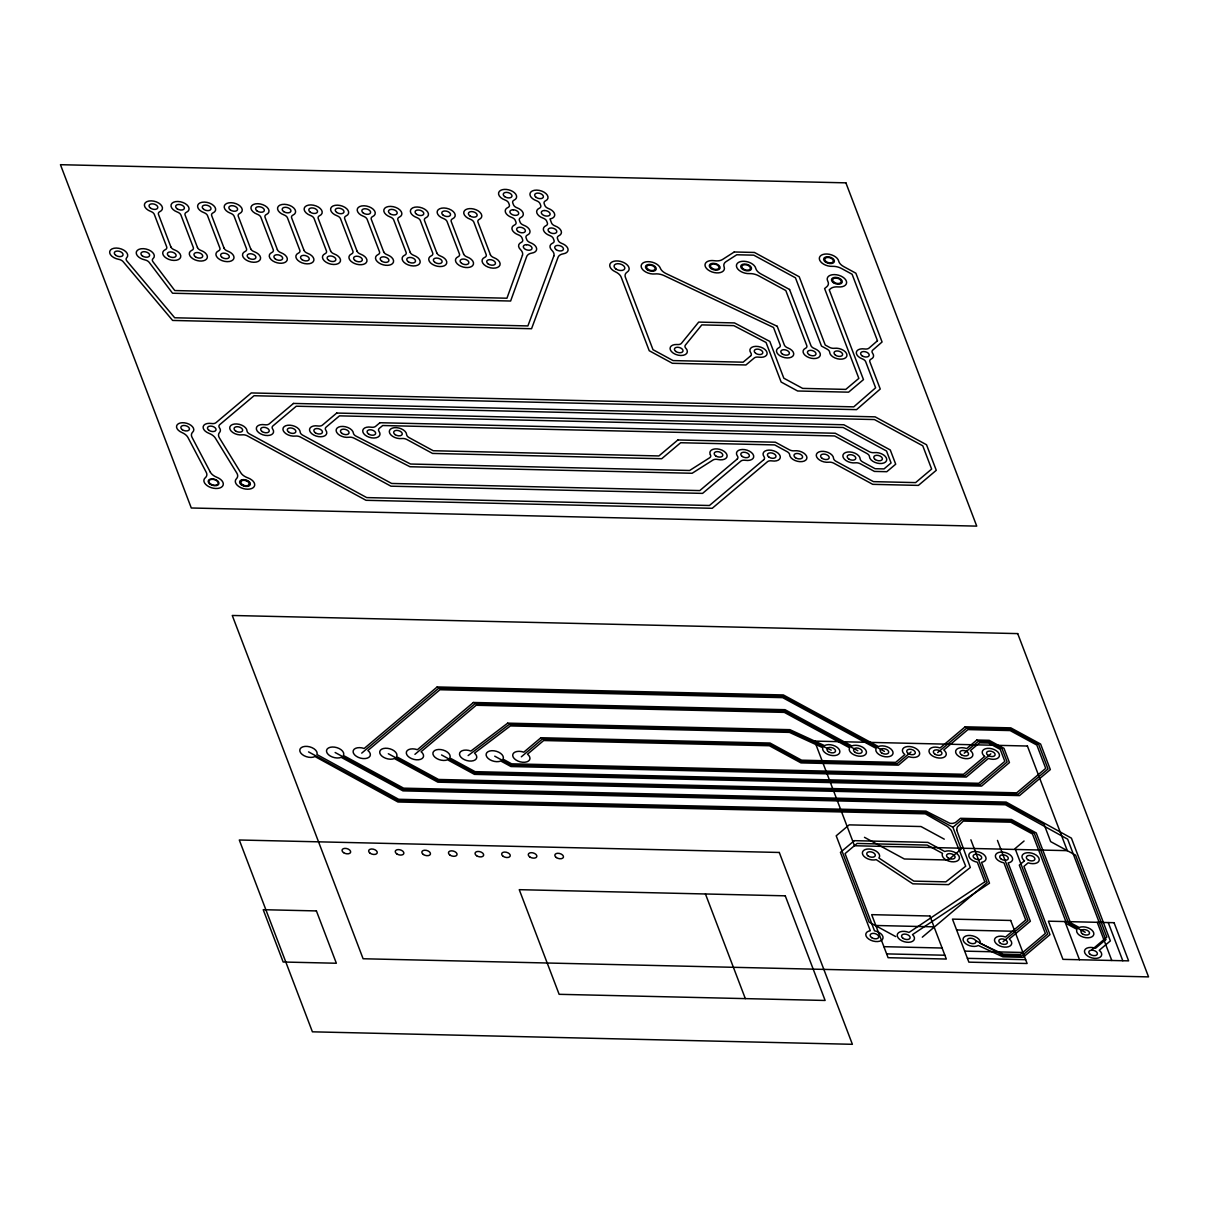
<?xml version="1.0" encoding="UTF-8"?>
<svg xmlns="http://www.w3.org/2000/svg" width="1209" height="1209" viewBox="0 0 1209 1209"><rect width="100%" height="100%" fill="white"/><g stroke="black" fill="none" stroke-linecap="round" stroke-linejoin="round"><path stroke-width="1.5" d="M829.586 289.51L830.568 288.679A11.047 6.453 15.3 0 1 838.29 286.911A9.944 5.803 15.3 0 0 846.406 281.213A9.944 5.803 15.3 0 0 834.24 274.594A9.944 5.803 15.3 0 0 827.772 281.183A11.047 6.453 15.3 0 1 826.865 286.669L824.614 288.573L858.843 378.387L845.786 389.389L802.655 388.391L783.825 378.205L769.801 341.406L734.467 322.924L698.696 322.093L681.453 343.311A5.531 3.234 15.3 0 1 677.357 344.535L676.708 344.505A8.841 5.153 15.3 0 0 670.345 349.809A8.841 5.153 15.3 0 0 680.803 355.491A8.841 5.153 15.3 0 0 687.09 350.187A8.886 5.184 15.3 0 0 685.866 348.313A5.531 3.219 15.3 0 1 685.412 345.079L701.809 324.889L733.833 325.629L766.053 342.479L781.135 382.044L797.623 390.991L848.582 392.169L863.468 379.611L829.238 289.812M361.733 753.116L438.55 688.344L783.024 696.293L884.429 751.363M414.929 754.34L474.789 703.88L784.686 711.028L857.831 750.744M521.336 756.804L542.282 739.137L769.725 744.396L801.31 761.549L897.063 763.756L911.027 751.983M937.64 752.587L966.565 728.196L1010.452 729.208L1038.712 744.548L1048.022 768.969L1018.099 794.207L438.202 780.818L388.331 753.736M964.238 753.207L978.202 741.434L988.841 741.676L1002.14 748.9L1007.127 761.972L980.182 784.686L474.789 773.019L441.542 754.96M990.836 753.827L964.933 775.664L511.301 765.191L494.738 756.184M308.537 751.892L398.305 800.63L925.656 812.463L952.919 827.273L961.896 819.702L1011.102 820.835L1034.375 833.469L1068.605 923.283L1085.229 932.305M1024.068 841.011L1015.092 848.582L1047.659 934.043L1021.726 955.911L1003.107 955.473L976.509 941.04M922.301 937.187L987.149 882.51L970.872 839.787M1003.107 941.645L1028.043 920.623L997.47 840.406M1091.878 949.745L1106.84 937.126L1075.602 855.171L1050.666 841.63L1044.017 824.19L1005.782 803.426L403.292 789.507L335.135 752.512M468.14 755.58L509.034 724.539L789.673 731.022L831.233 750.139M526.399 244.671A4.488 2.614 15.3 0 1 531.945 248.827A4.488 2.614 15.3 0 1 524.676 248.888A4.488 2.614 15.3 0 1 526.399 244.671L526.61 244.671M875.8 925.489L934.028 926.835M956.606 929.948L1014.835 931.293M883.885 946.677L942.113 948.022M964.676 951.135L1022.905 952.48M886.635 953.886L944.849 955.231M967.427 958.344L1025.655 959.689M944.274 839.167L921.001 826.533L849.171 824.87L836.205 835.812L869.105 922.135L895.703 936.582M864.465 837.323L904.362 858.994L948.249 860.007L961.231 849.066L952.919 827.273M710.242 454.463L710.136 454.191A8.841 5.153 15.3 0 1 717.315 448.917A8.841 5.153 15.3 0 1 727.123 455.717A8.841 5.153 15.3 0 1 717.829 459.496A5.531 3.219 15.3 0 0 713.098 459.964L692.153 473.263L409.957 466.734L354.086 438.172A5.531 3.219 15.3 0 0 348.902 437.25A8.841 5.153 15.3 0 1 336.661 432.308A8.841 5.153 15.3 0 1 342.948 426.414A8.841 5.153 15.3 0 1 353.376 433.049A5.531 3.219 15.3 0 0 356.171 436.222L410.561 464.029L689.629 470.482L709.653 457.773A5.531 3.219 15.3 0 0 710.393 454.765M1108.245 922.573L1122.798 960.747M1097.243 922.316L1111.796 960.49M1064.917 921.56L1079.471 959.734M705.452 893.98L745.333 998.619M956.697 830.039L970.313 867.488L948.566 884.64L912.81 883.824L876.223 859.629A8.841 5.168 15.3 0 1 862.727 854.551A8.841 5.168 15.3 0 1 871.538 849.307A8.841 5.168 15.3 0 1 878.898 858.027L913.823 881.119L945.846 881.86L965.689 866.218L951.317 830.462A37.237 21.732 15.3 0 0 947.418 826.503L925.308 813.823L397.942 801.99L314.99 756.532A8.901 5.199 15.3 0 1 300.784 753.026A8.901 5.199 15.3 0 1 307.282 746.406A8.901 5.199 15.3 0 1 316.954 754.537L398.653 799.285L926.003 811.118L949.821 823.253A7.284 4.262 15.3 0 0 952.979 823.329L955.367 822.634L960.505 818.312L1011.449 819.49L1036.249 832.956L1070.494 922.769L1079.169 927.484A8.841 5.153 15.3 0 1 1093.102 931.534A8.841 5.153 15.3 0 1 1085.833 937.685A8.841 5.153 15.3 0 1 1076.947 929.358L1066.731 923.812L1032.501 833.998L1010.754 822.196L963.286 821.092L957.528 826.729A23.817 13.903 15.3 0 0 956.697 830.039M522.454 255.28L506.949 298.215L174.776 290.553L152.984 261.779A5.531 3.219 15.3 0 1 153.09 258.575A9.249 5.395 15.3 0 0 148.571 249.84A9.249 5.395 15.3 0 0 136.451 251.668A9.249 5.395 15.3 0 0 144.748 259.844A5.531 3.219 15.3 0 1 149.175 262.353L172.555 293.228L510.621 301.026L526.686 256.55A11.047 6.453 15.3 0 1 532.005 253.059A9.249 5.395 15.3 0 0 536.615 248.495A9.249 5.395 15.3 0 0 530.373 242.677A5.531 3.219 15.3 0 1 526.792 239.699L526.096 237.871A5.531 3.219 15.3 0 1 527.456 235.014A9.249 5.395 15.3 0 0 523.739 225.237A5.531 3.219 15.3 0 1 520.142 222.26L519.432 220.416A5.531 3.219 15.3 0 1 520.792 217.56A9.249 5.395 15.3 0 0 517.074 207.812A5.531 3.219 15.3 0 1 513.508 204.85L512.782 202.946A5.531 3.219 15.3 0 1 514.112 200.105A9.249 5.395 15.3 0 0 512.722 191.49A9.249 5.395 15.3 0 0 499.423 191.309A9.249 5.395 15.3 0 0 504.969 199.969A5.531 3.219 15.3 0 1 508.641 202.976L509.291 204.669A5.531 3.219 15.3 0 1 507.871 207.54A9.249 5.395 15.3 0 0 511.619 217.393A5.531 3.219 15.3 0 1 515.276 220.401L515.941 222.124A5.531 3.219 15.3 0 1 514.535 224.995A9.249 5.395 15.3 0 0 518.283 234.818A5.531 3.219 15.3 0 1 521.925 237.81L522.59 239.563A5.531 3.219 15.3 0 1 521.185 242.435A9.249 5.395 15.3 0 0 520.444 249.553A11.047 6.453 15.3 0 1 522.454 255.28M553.828 256.006L527.895 325.931L174.685 317.771L126.9 261.008A5.531 3.219 15.3 0 1 126.718 257.744A9.249 5.395 15.3 0 0 121.52 249.054A9.249 5.395 15.3 0 0 109.762 251.336A9.249 5.395 15.3 0 0 118.618 259.315A5.531 3.219 15.3 0 1 123.197 261.718L172.63 320.445L531.552 328.727L558.074 257.26A11.047 6.453 15.3 0 1 563.409 253.784A9.249 5.395 15.3 0 0 568.034 249.22A9.249 5.395 15.3 0 0 561.792 243.402A5.531 3.219 15.3 0 1 558.195 240.425L557.5 238.596A5.531 3.219 15.3 0 1 558.875 235.74A9.249 5.395 15.3 0 0 555.143 225.962A5.531 3.219 15.3 0 1 551.546 222.985L550.004 218.92A9.249 5.395 15.3 0 0 554.689 214.386A9.249 5.395 15.3 0 0 548.478 208.537A5.531 3.219 15.3 0 1 544.911 205.56L544.186 203.671A5.531 3.219 15.3 0 1 545.531 200.83A9.249 5.395 15.3 0 0 544.141 192.231A9.249 5.395 15.3 0 0 530.842 192.019A9.249 5.395 15.3 0 0 536.373 200.694A5.531 3.219 15.3 0 1 540.045 203.701L540.695 205.394A5.531 3.219 15.3 0 1 539.274 208.28A9.249 5.395 15.3 0 0 543.037 218.119A5.531 3.219 15.3 0 1 546.68 221.126L547.345 222.849A5.531 3.219 15.3 0 1 545.954 225.72A9.249 5.395 15.3 0 0 549.702 235.543A5.531 3.219 15.3 0 1 553.329 238.536L553.994 240.289A5.531 3.219 15.3 0 1 552.604 243.16A9.249 5.395 15.3 0 0 551.848 250.278A11.047 6.453 15.3 0 1 553.828 256.006M877.462 340.757L869.029 348.101A5.531 3.219 15.3 0 1 864.586 348.963A8.841 5.153 15.3 0 0 856.38 352.046A8.841 5.153 15.3 0 0 862.183 358.816A5.531 3.219 15.3 0 1 865.704 361.763L875.618 387.802L853.75 406.859L251.276 392.94L215.988 422.682A5.531 3.219 15.3 0 1 211.515 423.498A8.841 5.153 15.3 0 0 203.218 426.52A8.841 5.153 15.3 0 0 208.945 433.321A11.047 6.453 15.3 0 1 215.383 438.142L236.858 473.157A11.047 6.453 15.3 0 1 236.435 478.734A9.944 5.803 15.3 0 0 241.029 487.756A9.944 5.803 15.3 0 0 254.117 486.698A9.944 5.803 15.3 0 0 247.739 477.812A11.047 6.453 15.3 0 1 240.833 472.825L219.358 437.809A11.047 6.453 15.3 0 1 219.554 432.459A8.841 5.153 15.3 0 0 219.494 427.835A5.531 3.219 15.3 0 1 219.69 424.691L254.056 395.721L856.561 409.639L880.243 389.026L869.891 361.869A5.531 3.219 15.3 0 1 871.205 359.028A8.841 5.153 15.3 0 0 872.611 353.24A5.531 3.219 15.3 0 1 872.762 350.096L882.071 341.981L855.866 273.204L843.791 266.645A11.047 6.453 15.3 0 1 838.668 261.023A9.944 5.803 15.3 0 0 827.016 254.011A9.944 5.803 15.3 0 0 819.702 260.177A9.944 5.803 15.3 0 0 832.351 266.343A11.047 6.453 15.3 0 1 841.57 268.519L852.103 274.247L877.462 340.757M293.5 403.428L269.199 423.921A5.531 3.219 15.3 0 1 264.711 424.722A8.841 5.153 15.3 0 0 256.459 429.467A8.841 5.153 15.3 0 0 267.657 435.542A8.841 5.153 15.3 0 0 272.69 429.059A5.531 3.219 15.3 0 1 272.902 425.931L296.281 406.209L874.439 419.553L922.769 445.804L931.64 469.077L915.606 482.603L873.442 481.635L836.144 461.385A5.531 3.219 15.3 0 1 833.53 458.181A8.841 5.153 15.3 0 0 823.405 451.35A8.841 5.153 15.3 0 0 816.695 457.017A8.841 5.153 15.3 0 0 828.739 462.216A5.531 3.219 15.3 0 1 833.923 463.259L872.762 484.341L918.387 485.398L936.265 470.316L926.532 444.761L875.12 416.848L293.5 403.428M336.722 413.055L322.395 425.145A5.531 3.219 15.3 0 1 317.922 425.961A8.841 5.153 15.3 0 0 309.655 430.691A8.841 5.153 15.3 0 0 320.853 436.766A8.841 5.153 15.3 0 0 325.886 430.283A5.531 3.219 15.3 0 1 326.098 427.155L339.502 415.851L843.172 427.487L886.529 451.017L891.078 462.956L884.021 468.911L875.12 468.714L862.742 461.989A5.531 3.219 15.3 0 1 860.128 458.8A8.841 5.153 15.3 0 0 850.018 451.954A8.841 5.153 15.3 0 0 843.293 457.622A8.841 5.153 15.3 0 0 855.337 462.835A5.531 3.219 15.3 0 1 860.521 463.863L874.424 471.419L886.801 471.706L895.703 464.196L890.277 449.975L843.867 424.767L336.722 413.055M379.913 422.727L375.591 426.369A5.531 3.219 15.3 0 1 371.118 427.185A8.841 5.153 15.3 0 0 362.851 431.915A8.841 5.153 15.3 0 0 374.049 438.006A8.841 5.153 15.3 0 0 379.097 431.522A5.531 3.219 15.3 0 1 379.294 428.379L382.694 425.523L834.588 435.95L866.853 453.466A5.531 3.219 15.3 0 1 869.467 456.67A8.841 5.153 15.3 0 0 879.578 463.5A8.841 5.153 15.3 0 0 886.303 457.833A8.841 5.153 15.3 0 0 874.243 452.634A5.531 3.219 15.3 0 1 869.075 451.592L835.268 433.245L379.913 422.727M677.871 439.955L658.92 455.944L433.215 450.73L409.216 437.688A5.531 3.219 15.3 0 1 406.602 434.499A8.841 5.153 15.3 0 0 396.476 427.654A8.841 5.153 15.3 0 0 389.751 433.321A8.841 5.153 15.3 0 0 401.811 438.535A5.531 3.219 15.3 0 1 406.995 439.562L432.535 453.435L661.701 458.725L680.652 442.736L774.682 444.912L787.044 451.622A5.531 3.219 15.3 0 1 789.658 454.826A8.841 5.153 15.3 0 0 799.784 461.657A8.841 5.153 15.3 0 0 806.494 455.989A8.841 5.153 15.3 0 0 794.449 450.791A5.531 3.219 15.3 0 1 789.265 449.748L775.362 442.207L677.871 439.955M437.159 686.954L364.181 748.492A8.841 5.153 15.3 0 0 353.119 751.953A8.841 5.153 15.3 0 0 365.269 758.557A8.841 5.153 15.3 0 0 367.884 750.502L439.94 689.734L782.691 697.653L876.147 748.401A8.841 5.153 15.3 0 0 885.018 756.728A8.841 5.153 15.3 0 0 892.302 750.577A8.841 5.153 15.3 0 0 878.369 746.527L783.372 694.948L437.159 686.954M737.158 459.088L699.799 490.582L391.64 483.464L302.809 435.24A5.531 3.219 15.3 0 1 300.195 432.036A8.841 5.153 15.3 0 0 290.084 425.205A8.841 5.153 15.3 0 0 283.359 430.872A8.841 5.153 15.3 0 0 295.404 436.071A5.531 3.219 15.3 0 1 300.588 437.114L390.96 486.184L702.58 493.378L740.86 461.097A5.531 3.219 15.3 0 1 745.333 460.297A8.841 5.153 15.3 0 0 753.6 455.551A8.841 5.153 15.3 0 0 742.402 449.476A8.841 5.153 15.3 0 0 737.369 455.959A5.531 3.219 15.3 0 1 737.158 459.088M473.399 702.474L417.392 749.716A8.841 5.153 15.3 0 0 406.315 753.192A8.841 5.153 15.3 0 0 418.48 759.781A8.841 5.153 15.3 0 0 421.095 751.726L476.18 705.27L784.339 712.388L849.549 747.797A8.841 5.153 15.3 0 0 858.42 756.124A8.841 5.153 15.3 0 0 865.704 749.973A8.841 5.153 15.3 0 0 851.771 745.923L785.034 709.683L473.399 702.474M763.756 459.707L709.441 505.498L366.705 497.594L249.613 434.001A5.531 3.219 15.3 0 1 246.999 430.812A8.841 5.153 15.3 0 0 236.873 423.966A8.841 5.153 15.3 0 0 230.148 429.633A8.841 5.153 15.3 0 0 242.208 434.847A5.531 3.219 15.3 0 1 247.392 435.875L366.025 500.299L712.222 508.294L767.458 461.717A5.531 3.219 15.3 0 1 771.931 460.901A8.841 5.153 15.3 0 0 780.198 456.171A8.841 5.153 15.3 0 0 769 450.096A8.841 5.153 15.3 0 0 763.967 456.579A5.531 3.219 15.3 0 1 763.756 459.707M540.891 737.747L523.784 752.179A8.841 5.153 15.3 0 0 512.722 755.64A8.841 5.153 15.3 0 0 524.872 762.244A8.841 5.153 15.3 0 0 527.487 754.189L543.672 740.528L769.377 745.741L800.962 762.894L898.453 765.146L908.579 756.607A8.841 5.153 15.3 0 0 919.656 753.131A8.841 5.153 15.3 0 0 907.491 746.542A8.841 5.153 15.3 0 0 904.876 754.597L895.673 762.365L801.643 760.189L770.057 743.036L540.891 737.747M965.175 726.805L940.088 747.963A8.841 5.153 15.3 0 0 929.011 751.424A8.841 5.153 15.3 0 0 941.176 758.028A8.841 5.153 15.3 0 0 943.791 749.973L967.956 729.586L1010.119 730.568L1036.838 745.076L1045.709 768.35L1016.709 792.817L438.55 779.457L396.612 756.683A8.841 5.153 15.3 0 0 387.757 748.356A8.841 5.153 15.3 0 0 380.457 754.507A8.841 5.153 15.3 0 0 394.391 758.557L437.854 782.163L1019.489 795.598L1050.334 769.589L1040.601 744.034L1010.8 727.863L965.175 726.805M854.325 840.663L840.436 852.375L870.299 930.718A8.841 5.153 15.3 0 0 868.742 939.061A8.841 5.153 15.3 0 0 882.494 939.378A8.841 5.153 15.3 0 0 874.485 930.809L845.061 853.614L857.105 843.444L927.212 845.091L942.521 853.388A8.841 5.153 15.3 0 0 951.407 861.715A8.841 5.153 15.3 0 0 958.677 855.549A8.841 5.153 15.3 0 0 944.743 851.514L927.892 842.386L854.325 840.663M976.812 740.029L966.686 748.567A8.841 5.153 15.3 0 0 955.624 752.043A8.841 5.153 15.3 0 0 967.774 758.648A8.841 5.153 15.3 0 0 970.389 750.577L979.592 742.825L988.494 743.021L1000.266 749.414L1004.815 761.353L978.791 783.296L475.122 771.659L449.808 757.922A8.841 5.153 15.3 0 0 440.953 749.595A8.841 5.153 15.3 0 0 433.653 755.746A8.841 5.153 15.3 0 0 447.587 759.796L474.442 774.364L981.587 786.077L1009.439 762.592L1004.014 748.371L989.189 740.316L976.812 740.029M984.685 756.441L963.543 774.274L511.649 763.831L503.02 759.146A8.841 5.153 15.3 0 0 494.149 750.819A8.841 5.153 15.3 0 0 486.864 756.97A8.841 5.153 15.3 0 0 500.798 761.02L510.954 766.536L966.323 777.055L988.388 758.451A8.841 5.153 15.3 0 0 999.45 754.975A8.841 5.153 15.3 0 0 987.3 748.386A8.841 5.153 15.3 0 0 984.685 756.441M1024.461 860.808L1019.323 865.13L1045.347 933.424L1020.336 954.521L1003.319 954.128L980.167 943.398A8.841 5.153 15.3 0 0 970.238 935.464A8.841 5.153 15.3 0 0 964.208 942.249A8.841 5.153 15.3 0 0 978.338 945.468L1002.881 956.833L1023.116 957.301L1049.971 934.648L1023.947 866.369L1028.164 862.818A8.841 5.153 15.3 0 0 1039.226 859.342A8.841 5.153 15.3 0 0 1027.076 852.738A8.841 5.153 15.3 0 0 1024.461 860.808M1025.731 920.004L1005.556 937.02A8.841 5.153 15.3 0 0 994.493 940.481A8.841 5.153 15.3 0 0 1006.644 947.085A8.841 5.153 15.3 0 0 1009.258 939.03L1030.355 921.243L1008.125 862.924A8.841 5.153 15.3 0 0 1009.681 854.582A8.841 5.153 15.3 0 0 995.929 854.264A8.841 5.153 15.3 0 0 1003.938 862.833L1025.731 920.004M1105.736 939.665L1095.535 948.279A8.841 5.153 15.3 0 0 1084.473 951.74A8.841 5.153 15.3 0 0 1096.623 958.344A8.841 5.153 15.3 0 0 1099.238 950.289L1110.361 940.904L1071.416 838.154L1006.145 802.081L403.64 788.162L343.416 755.459A8.841 5.153 15.3 0 0 334.561 747.132A8.841 5.153 15.3 0 0 327.261 753.283A8.841 5.153 15.3 0 0 341.195 757.333L402.945 790.867L1005.435 804.786L1067.638 839.167L1105.736 939.665M750.562 355.96L743.142 362.186L673.065 360.584L652.996 349.688L625.385 277.269A11.047 6.453 15.3 0 1 627.214 272.04A9.944 5.803 15.3 0 0 624.721 263.048A9.944 5.803 15.3 0 0 610.953 262.731A9.944 5.803 15.3 0 0 615.321 271.768A11.047 6.453 15.3 0 1 621.199 277.178L649.233 350.731L672.385 363.289L745.923 364.967L754.265 357.97A5.531 3.219 15.3 0 1 758.753 357.154A8.841 5.153 15.3 0 0 767.02 352.439A8.841 5.153 15.3 0 0 755.837 346.348A8.841 5.153 15.3 0 0 750.774 352.816A5.531 3.219 15.3 0 1 750.562 355.96M507.689 723.148L470.906 751.061A8.841 5.153 15.3 0 0 459.511 754.204A8.841 5.153 15.3 0 0 471.374 761.05A8.841 5.153 15.3 0 0 474.517 753.147L510.379 725.929L789.462 732.382L822.74 747.691A8.841 5.153 15.3 0 0 832.729 755.595A8.841 5.153 15.3 0 0 838.683 748.779A8.841 5.153 15.3 0 0 824.553 745.605L789.885 729.662L507.689 723.148M984.821 881.829L909.002 932.456A8.841 5.153 15.3 0 0 897.214 935.192A8.841 5.153 15.3 0 0 908.684 942.295A8.841 5.153 15.3 0 0 912.493 934.617L989.491 883.205L981.527 862.319A8.841 5.153 15.3 0 0 983.098 853.977A8.841 5.153 15.3 0 0 969.331 853.66A8.841 5.153 15.3 0 0 977.34 862.213L984.821 881.829M734.226 251.986L722.498 259.512A11.047 6.453 15.3 0 1 714.307 260.706A9.944 5.803 15.3 0 0 705.059 265.678A9.944 5.803 15.3 0 0 716.423 272.871A9.944 5.803 15.3 0 0 724.131 266.932A11.047 6.453 15.3 0 1 725.959 261.703L736.749 254.767L753.766 255.159L795.446 277.798L821.485 346.076L827.062 349.114A5.531 3.219 15.3 0 1 829.691 352.318A8.841 5.153 15.3 0 0 839.802 359.149A8.841 5.153 15.3 0 0 846.527 353.481A8.841 5.153 15.3 0 0 834.467 348.283A5.531 3.219 15.3 0 1 829.283 347.24L825.233 345.033L799.209 276.755L754.446 252.454L734.226 251.986M845.892 182.846L60.45 164.696L191.294 507.992L976.736 526.127L845.892 182.846M513.266 209.792L513.205 209.792A4.488 2.614 15.3 0 0 510.017 212.482A4.488 2.614 15.3 0 0 515.336 215.368L515.382 215.368A4.488 2.614 15.3 0 0 518.585 212.678A4.488 2.614 15.3 0 0 513.266 209.792M544.685 210.517L544.624 210.517A4.488 2.614 15.3 0 0 541.436 213.207A4.488 2.614 15.3 0 0 546.755 216.094L546.8 216.094A4.488 2.614 15.3 0 0 550.004 213.404A4.488 2.614 15.3 0 0 544.685 210.517M1017.706 633.607L232.264 615.472L363.108 958.752L1148.55 976.887L1017.706 633.607M1027.408 746.029L814.609 741.102L854.491 845.741L1067.29 850.652L1027.408 746.029M779.276 852.466L239.291 839.998L312.406 1031.821L852.39 1044.304L779.276 852.466M785.261 895.824L519.25 889.673L559.132 994.312L825.127 1000.463L785.261 895.824M929.902 915.999L871.674 914.654L888.086 957.694L946.315 959.039L929.902 915.999M1114.063 922.694L1048.399 921.182L1062.953 959.357L1128.617 960.868L1114.063 922.694M1010.694 920.457L952.465 919.112L968.877 962.152L1027.106 963.497L1010.694 920.457M316.41 910.921L263.214 909.697L283.163 962.016L336.359 963.241L316.41 910.921M777.221 326.294L666.099 273.597A11.047 6.453 15.3 0 1 660.326 268.156A9.944 5.803 15.3 0 0 648.009 261.658A9.944 5.803 15.3 0 0 641.783 268.368A9.944 5.803 15.3 0 0 654.946 273.944A11.047 6.453 15.3 0 1 664.209 275.637L773.518 327.488L780.153 344.882A5.531 3.219 15.3 0 1 778.838 347.724A8.841 5.153 15.3 0 0 780.153 355.899A8.841 5.153 15.3 0 0 792.817 356.187A8.841 5.153 15.3 0 0 787.86 347.935A5.531 3.219 15.3 0 1 784.339 344.973L777.221 326.294M789.568 289.495L760.869 273.914A11.047 6.453 15.3 0 1 755.746 268.292A9.944 5.803 15.3 0 0 744.094 261.28A9.944 5.803 15.3 0 0 736.78 267.431A9.944 5.803 15.3 0 0 749.429 273.612A11.047 6.453 15.3 0 1 758.648 275.788L785.805 290.538L806.751 345.502A5.531 3.219 15.3 0 1 805.436 348.328A8.841 5.153 15.3 0 0 806.751 356.519A8.841 5.153 15.3 0 0 819.415 356.806A8.841 5.153 15.3 0 0 814.458 348.54A5.531 3.219 15.3 0 1 810.937 345.593L789.568 289.495M210.321 472.13L192.035 437.326A11.047 6.453 15.3 0 1 192.73 432.081A8.841 5.153 15.3 0 0 189.027 424.163A8.841 5.153 15.3 0 0 177.3 424.646A8.841 5.153 15.3 0 0 181.879 432.52A11.047 6.453 15.3 0 1 187.954 437.492L206.24 472.296A11.047 6.453 15.3 0 1 205.288 477.767A9.944 5.803 15.3 0 0 209.112 486.804A9.944 5.803 15.3 0 0 222.501 486.26A9.944 5.803 15.3 0 0 216.864 477.298A11.047 6.453 15.3 0 1 210.321 472.13M490.401 254.706L477.993 222.169A5.531 3.219 15.3 0 1 479.323 219.328A9.264 5.41 15.3 0 0 477.918 210.714A9.264 5.41 15.3 0 0 464.619 210.532A9.264 5.41 15.3 0 0 470.18 219.207A5.531 3.219 15.3 0 1 473.868 222.214L486.154 254.479A5.531 3.219 15.3 0 1 484.718 257.366A9.264 5.41 15.3 0 0 485.746 265.935A9.264 5.41 15.3 0 0 499.136 266.373A9.264 5.41 15.3 0 0 493.937 257.668A5.531 3.219 15.3 0 1 490.401 254.706M463.606 254.026L451.259 221.625A5.531 3.219 15.3 0 1 452.634 218.753A9.264 5.41 15.3 0 0 451.425 210.154A9.264 5.41 15.3 0 0 438.081 209.852A9.264 5.41 15.3 0 0 443.446 218.542A5.531 3.219 15.3 0 1 447.073 221.534L459.42 253.92A5.531 3.219 15.3 0 1 458.03 256.792A9.264 5.41 15.3 0 0 459.239 265.391A9.264 5.41 15.3 0 0 472.598 265.693A9.264 5.41 15.3 0 0 467.218 257.003A5.531 3.219 15.3 0 1 463.606 254.026M436.857 253.029L424.51 220.627A5.531 3.219 15.3 0 1 425.9 217.771A9.264 5.41 15.3 0 0 424.676 209.172A9.264 5.41 15.3 0 0 411.332 208.855A9.264 5.41 15.3 0 0 416.712 217.56A5.531 3.219 15.3 0 1 420.324 220.537L432.671 252.938A5.531 3.219 15.3 0 1 431.296 255.809A9.264 5.41 15.3 0 0 432.505 264.393A9.264 5.41 15.3 0 0 445.849 264.711A9.264 5.41 15.3 0 0 440.469 256.021A5.531 3.219 15.3 0 1 436.857 253.029M410.259 252.424L397.912 220.023A5.531 3.219 15.3 0 1 399.287 217.152A9.264 5.41 15.3 0 0 398.078 208.553A9.264 5.41 15.3 0 0 384.734 208.25A9.264 5.41 15.3 0 0 390.114 216.94A5.531 3.219 15.3 0 1 393.726 219.917L406.073 252.318A5.531 3.219 15.3 0 1 404.683 255.19A9.264 5.41 15.3 0 0 405.907 263.789A9.264 5.41 15.3 0 0 419.251 264.091A9.264 5.41 15.3 0 0 413.871 255.401A5.531 3.219 15.3 0 1 410.259 252.424M383.661 251.804L371.314 219.403A5.531 3.219 15.3 0 1 372.689 216.532A9.264 5.41 15.3 0 0 371.48 207.948A9.264 5.41 15.3 0 0 358.136 207.631A9.264 5.41 15.3 0 0 363.516 216.32A5.531 3.219 15.3 0 1 367.128 219.313L379.475 251.714A5.531 3.219 15.3 0 1 378.085 254.57A9.264 5.41 15.3 0 0 379.294 263.169A9.264 5.41 15.3 0 0 392.653 263.471A9.264 5.41 15.3 0 0 387.273 254.782A5.531 3.219 15.3 0 1 383.661 251.804M357.063 251.185L344.716 218.784A5.531 3.219 15.3 0 1 346.091 215.927A9.264 5.41 15.3 0 0 344.882 207.328A9.264 5.41 15.3 0 0 331.538 207.026A9.264 5.41 15.3 0 0 336.903 215.716A5.531 3.219 15.3 0 1 340.515 218.693L352.877 251.094A5.531 3.219 15.3 0 1 351.487 253.966A9.264 5.41 15.3 0 0 352.696 262.549A9.264 5.41 15.3 0 0 366.055 262.867A9.264 5.41 15.3 0 0 360.675 254.177A5.531 3.219 15.3 0 1 357.063 251.185M330.601 250.958L318.254 218.557A5.531 3.219 15.3 0 1 319.629 215.686A9.264 5.41 15.3 0 0 318.42 207.087A9.264 5.41 15.3 0 0 305.076 206.784A9.264 5.41 15.3 0 0 310.456 215.474A5.531 3.219 15.3 0 1 314.068 218.451L326.415 250.852A5.531 3.219 15.3 0 1 325.025 253.724A9.264 5.41 15.3 0 0 326.249 262.323A9.264 5.41 15.3 0 0 339.593 262.625A9.264 5.41 15.3 0 0 334.213 253.935A5.531 3.219 15.3 0 1 330.601 250.958M304.003 250.339L291.656 217.937A5.531 3.219 15.3 0 1 293.031 215.066A9.264 5.41 15.3 0 0 291.822 206.482A9.264 5.41 15.3 0 0 278.478 206.165A9.264 5.41 15.3 0 0 283.858 214.854A5.531 3.219 15.3 0 1 287.47 217.847L299.817 250.248A5.531 3.219 15.3 0 1 298.427 253.104A9.264 5.41 15.3 0 0 299.651 261.703A9.264 5.41 15.3 0 0 312.995 262.005A9.264 5.41 15.3 0 0 307.615 253.316A5.531 3.219 15.3 0 1 304.003 250.339M277.405 249.719L265.058 217.318A5.531 3.219 15.3 0 1 266.433 214.461A9.264 5.41 15.3 0 0 265.224 205.862A9.264 5.41 15.3 0 0 251.88 205.56A9.264 5.41 15.3 0 0 257.245 214.25A5.531 3.219 15.3 0 1 260.857 217.227L273.219 249.628A5.531 3.219 15.3 0 1 271.829 252.5A9.264 5.41 15.3 0 0 273.038 261.084A9.264 5.41 15.3 0 0 286.397 261.401A9.264 5.41 15.3 0 0 281.017 252.711A5.531 3.219 15.3 0 1 277.405 249.719M250.656 248.737L238.309 216.335A5.531 3.219 15.3 0 1 239.684 213.464A9.264 5.41 15.3 0 0 238.475 204.865A9.264 5.41 15.3 0 0 225.131 204.563A9.264 5.41 15.3 0 0 230.511 213.252A5.531 3.219 15.3 0 1 234.123 216.23L246.47 248.631A5.531 3.219 15.3 0 1 245.079 251.502A9.264 5.41 15.3 0 0 246.304 260.101A9.264 5.41 15.3 0 0 259.648 260.403A9.264 5.41 15.3 0 0 254.268 251.714A5.531 3.219 15.3 0 1 250.656 248.737M224.058 248.117L211.711 215.716A5.531 3.219 15.3 0 1 213.086 212.844A9.264 5.41 15.3 0 0 211.877 204.261A9.264 5.41 15.3 0 0 198.533 203.943A9.264 5.41 15.3 0 0 203.913 212.633A5.531 3.219 15.3 0 1 207.525 215.625L219.872 248.026A5.531 3.219 15.3 0 1 218.481 250.883A9.264 5.41 15.3 0 0 219.706 259.482A9.264 5.41 15.3 0 0 233.05 259.799A9.264 5.41 15.3 0 0 227.67 251.094A5.531 3.219 15.3 0 1 224.058 248.117M197.46 247.497L185.113 215.111A5.531 3.219 15.3 0 1 186.488 212.24A9.264 5.41 15.3 0 0 185.279 203.641A9.264 5.41 15.3 0 0 171.935 203.339A9.264 5.41 15.3 0 0 177.3 212.028A5.531 3.219 15.3 0 1 180.912 215.006L193.274 247.407A5.531 3.219 15.3 0 1 191.883 250.278A9.264 5.41 15.3 0 0 193.092 258.877A9.264 5.41 15.3 0 0 206.452 259.179A9.264 5.41 15.3 0 0 201.072 250.49A5.531 3.219 15.3 0 1 197.46 247.497M170.862 246.893L158.515 214.492A5.531 3.219 15.3 0 1 159.89 211.62A9.264 5.41 15.3 0 0 158.681 203.021A9.264 5.41 15.3 0 0 145.337 202.719A9.264 5.41 15.3 0 0 150.702 211.409A5.531 3.219 15.3 0 1 154.314 214.386L166.661 246.787A5.531 3.219 15.3 0 1 165.285 249.658A9.264 5.41 15.3 0 0 166.494 258.258A9.264 5.41 15.3 0 0 179.839 258.56A9.264 5.41 15.3 0 0 174.474 249.87A5.531 3.219 15.3 0 1 170.862 246.893M241.498 484.93A5.531 3.219 15.3 0 0 250.308 484.567A5.531 3.219 15.3 0 0 243.205 479.61A5.531 3.219 15.3 0 0 241.498 484.93M210.079 484.204A5.531 3.219 15.3 0 0 218.889 483.842A5.531 3.219 15.3 0 0 211.787 478.885A5.531 3.219 15.3 0 0 210.079 484.204M833.394 282.679A5.531 3.219 15.3 0 0 842.205 282.317A5.531 3.219 15.3 0 0 835.102 277.345A5.531 3.219 15.3 0 0 833.394 282.679M825.535 262.066A5.531 3.219 15.3 0 0 834.346 261.718A5.531 3.219 15.3 0 0 827.243 256.746A5.531 3.219 15.3 0 0 825.535 262.066M742.613 269.335A5.531 3.219 15.3 0 0 751.439 268.987A5.531 3.219 15.3 0 0 744.321 264.015A5.531 3.219 15.3 0 0 742.613 269.335M711.194 268.61A5.531 3.219 15.3 0 0 720.02 268.262A5.531 3.219 15.3 0 0 712.902 263.29A5.531 3.219 15.3 0 0 711.194 268.61M615.94 269.002A5.531 3.219 15.3 0 0 624.751 268.655A5.531 3.219 15.3 0 0 617.648 263.683A5.531 3.219 15.3 0 0 615.94 269.002M647.359 269.728A5.531 3.219 15.3 0 0 656.17 269.38A5.531 3.219 15.3 0 0 649.052 264.408A5.531 3.219 15.3 0 0 647.359 269.728M241.936 484.688A4.836 2.826 15.3 0 0 249.643 484.386A4.836 2.826 15.3 0 0 243.432 480.033A4.836 2.826 15.3 0 0 241.936 484.688M242.208 484.552A4.428 2.584 15.3 0 0 249.25 484.265A4.428 2.584 15.3 0 0 243.568 480.29A4.428 2.584 15.3 0 0 242.208 484.552M210.517 483.963A4.836 2.826 15.3 0 0 218.225 483.66A4.836 2.826 15.3 0 0 212.013 479.308A4.836 2.826 15.3 0 0 210.517 483.963M423.346 854.476A4.428 2.584 15.3 0 0 430.404 854.189A4.428 2.584 15.3 0 0 424.722 850.214A4.428 2.584 15.3 0 0 423.346 854.476M476.558 855.7A4.428 2.584 15.3 0 0 483.6 855.413A4.428 2.584 15.3 0 0 477.918 851.438A4.428 2.584 15.3 0 0 476.558 855.7M396.748 853.856A4.428 2.584 15.3 0 0 403.806 853.569A4.428 2.584 15.3 0 0 398.109 849.595A4.428 2.584 15.3 0 0 396.748 853.856M556.352 857.544A4.428 2.584 15.3 0 0 563.409 857.257A4.428 2.584 15.3 0 0 557.712 853.282A4.428 2.584 15.3 0 0 556.352 857.544M449.944 855.08A4.428 2.584 15.3 0 0 457.002 854.808A4.428 2.584 15.3 0 0 451.32 850.834A4.428 2.584 15.3 0 0 449.944 855.08M503.156 856.32A4.428 2.584 15.3 0 0 510.198 856.032A4.428 2.584 15.3 0 0 504.516 852.058A4.428 2.584 15.3 0 0 503.156 856.32M529.754 856.924A4.428 2.584 15.3 0 0 536.796 856.652A4.428 2.584 15.3 0 0 531.114 852.677A4.428 2.584 15.3 0 0 529.754 856.924M343.552 852.632A4.428 2.584 15.3 0 0 350.595 852.345A4.428 2.584 15.3 0 0 344.913 848.37A4.428 2.584 15.3 0 0 343.552 852.632M370.15 853.252A4.428 2.584 15.3 0 0 377.193 852.965A4.428 2.584 15.3 0 0 371.511 848.99A4.428 2.584 15.3 0 0 370.15 853.252M648.054 269.35A4.428 2.584 15.3 0 0 655.097 269.063A4.428 2.584 15.3 0 0 649.414 265.088A4.428 2.584 15.3 0 0 648.054 269.35M536.04 197.294A4.488 2.614 15.3 0 0 543.309 197.233A4.488 2.614 15.3 0 0 537.778 193.077A4.488 2.614 15.3 0 0 536.04 197.294M556.095 249.613A4.488 2.614 15.3 0 0 563.364 249.553A4.488 2.614 15.3 0 0 557.817 245.397A4.488 2.614 15.3 0 0 556.095 249.613M549.445 232.173A4.488 2.614 15.3 0 0 556.714 232.113A4.488 2.614 15.3 0 0 551.168 227.957A4.488 2.614 15.3 0 0 549.445 232.173M504.621 196.568A4.488 2.614 15.3 0 0 511.891 196.508A4.488 2.614 15.3 0 0 506.359 192.352A4.488 2.614 15.3 0 0 504.621 196.568M518.026 231.448A4.488 2.614 15.3 0 0 525.295 231.387A4.488 2.614 15.3 0 0 519.749 227.232A4.488 2.614 15.3 0 0 518.026 231.448M469.893 215.897A4.488 2.614 15.3 0 0 477.087 215.655A4.488 2.614 15.3 0 0 471.359 211.59A4.488 2.614 15.3 0 0 469.893 215.897M443.295 215.278A4.488 2.614 15.3 0 0 450.489 215.036A4.488 2.614 15.3 0 0 444.761 210.97A4.488 2.614 15.3 0 0 443.295 215.278M310.305 212.21A4.488 2.614 15.3 0 0 317.483 211.968A4.488 2.614 15.3 0 0 311.756 207.903A4.488 2.614 15.3 0 0 310.305 212.21M283.692 211.59A4.488 2.614 15.3 0 0 290.885 211.348A4.488 2.614 15.3 0 0 285.158 207.283A4.488 2.614 15.3 0 0 283.692 211.59M257.094 210.97A4.488 2.614 15.3 0 0 264.287 210.729A4.488 2.614 15.3 0 0 258.56 206.679A4.488 2.614 15.3 0 0 257.094 210.97M416.561 214.28A4.488 2.614 15.3 0 0 423.739 214.038A4.488 2.614 15.3 0 0 418.012 209.988A4.488 2.614 15.3 0 0 416.561 214.28M389.948 213.676A4.488 2.614 15.3 0 0 397.141 213.434A4.488 2.614 15.3 0 0 391.414 209.369A4.488 2.614 15.3 0 0 389.948 213.676M363.35 213.056A4.488 2.614 15.3 0 0 370.543 212.814A4.488 2.614 15.3 0 0 364.816 208.749A4.488 2.614 15.3 0 0 363.35 213.056M336.752 212.452A4.488 2.614 15.3 0 0 343.945 212.21A4.488 2.614 15.3 0 0 338.218 208.144A4.488 2.614 15.3 0 0 336.752 212.452M230.36 209.988A4.488 2.614 15.3 0 0 237.538 209.746A4.488 2.614 15.3 0 0 231.811 205.681A4.488 2.614 15.3 0 0 230.36 209.988M203.747 209.369A4.488 2.614 15.3 0 0 210.94 209.127A4.488 2.614 15.3 0 0 205.213 205.062A4.488 2.614 15.3 0 0 203.747 209.369M177.149 208.764A4.488 2.614 15.3 0 0 184.342 208.522A4.488 2.614 15.3 0 0 178.615 204.457A4.488 2.614 15.3 0 0 177.149 208.764M150.551 208.144A4.488 2.614 15.3 0 0 157.744 207.903A4.488 2.614 15.3 0 0 152.017 203.837A4.488 2.614 15.3 0 0 150.551 208.144M168.867 256.202A4.488 2.614 15.3 0 0 176.061 255.96A4.488 2.614 15.3 0 0 170.333 251.895A4.488 2.614 15.3 0 0 168.867 256.202M195.465 256.822A4.488 2.614 15.3 0 0 202.659 256.58A4.488 2.614 15.3 0 0 196.931 252.515A4.488 2.614 15.3 0 0 195.465 256.822M222.078 257.426A4.488 2.614 15.3 0 0 229.257 257.185A4.488 2.614 15.3 0 0 223.529 253.134A4.488 2.614 15.3 0 0 222.078 257.426M248.676 258.046A4.488 2.614 15.3 0 0 255.855 257.804A4.488 2.614 15.3 0 0 250.127 253.739A4.488 2.614 15.3 0 0 248.676 258.046M355.068 260.509A4.488 2.614 15.3 0 0 362.262 260.267A4.488 2.614 15.3 0 0 356.534 256.202A4.488 2.614 15.3 0 0 355.068 260.509M381.666 261.114A4.488 2.614 15.3 0 0 388.86 260.872A4.488 2.614 15.3 0 0 383.132 256.822A4.488 2.614 15.3 0 0 381.666 261.114M408.279 261.733A4.488 2.614 15.3 0 0 415.458 261.492A4.488 2.614 15.3 0 0 409.73 257.426A4.488 2.614 15.3 0 0 408.279 261.733M434.877 262.353A4.488 2.614 15.3 0 0 442.056 262.111A4.488 2.614 15.3 0 0 436.328 258.046A4.488 2.614 15.3 0 0 434.877 262.353M142.42 255.96A4.488 2.614 15.3 0 0 149.599 255.719A4.488 2.614 15.3 0 0 143.871 251.668A4.488 2.614 15.3 0 0 142.42 255.96M275.41 259.043A4.488 2.614 15.3 0 0 282.604 258.802A4.488 2.614 15.3 0 0 276.876 254.736A4.488 2.614 15.3 0 0 275.41 259.043M302.008 259.648A4.488 2.614 15.3 0 0 309.202 259.406A4.488 2.614 15.3 0 0 303.474 255.356A4.488 2.614 15.3 0 0 302.008 259.648M328.621 260.267A4.488 2.614 15.3 0 0 335.8 260.026A4.488 2.614 15.3 0 0 330.072 255.96A4.488 2.614 15.3 0 0 328.621 260.267M461.611 263.335A4.488 2.614 15.3 0 0 468.805 263.094A4.488 2.614 15.3 0 0 463.077 259.028A4.488 2.614 15.3 0 0 461.611 263.335M488.224 263.955A4.488 2.614 15.3 0 0 495.403 263.713A4.488 2.614 15.3 0 0 489.675 259.648A4.488 2.614 15.3 0 0 488.224 263.955M115.807 255.356A4.488 2.614 15.3 0 0 123.001 255.114A4.488 2.614 15.3 0 0 117.273 251.049A4.488 2.614 15.3 0 0 115.807 255.356M862.123 355.809A4.428 2.584 15.3 0 0 869.165 355.522A4.428 2.584 15.3 0 0 863.483 351.547A4.428 2.584 15.3 0 0 862.123 355.809M875.286 459.556A4.428 2.584 15.3 0 0 882.343 459.269A4.428 2.584 15.3 0 0 876.661 455.294A4.428 2.584 15.3 0 0 875.286 459.556M822.09 458.332A4.428 2.584 15.3 0 0 829.147 458.045A4.428 2.584 15.3 0 0 823.45 454.07A4.428 2.584 15.3 0 0 822.09 458.332M262.157 431.568A4.428 2.584 15.3 0 0 269.199 431.281A4.428 2.584 15.3 0 0 263.517 427.306A4.428 2.584 15.3 0 0 262.157 431.568M848.688 458.936A4.428 2.584 15.3 0 0 855.745 458.649A4.428 2.584 15.3 0 0 850.048 454.675A4.428 2.584 15.3 0 0 848.688 458.936M315.353 432.792A4.428 2.584 15.3 0 0 322.41 432.505A4.428 2.584 15.3 0 0 316.728 428.53A4.428 2.584 15.3 0 0 315.353 432.792M755.716 353.345A4.428 2.584 15.3 0 0 762.758 353.073A4.428 2.584 15.3 0 0 757.076 349.099A4.428 2.584 15.3 0 0 755.716 353.345M835.51 355.189A4.428 2.584 15.3 0 0 842.567 354.917A4.428 2.584 15.3 0 0 836.885 350.942A4.428 2.584 15.3 0 0 835.51 355.189M711.905 268.232A4.428 2.584 15.3 0 0 718.947 267.945A4.428 2.584 15.3 0 0 713.265 263.97A4.428 2.584 15.3 0 0 711.905 268.232M768.894 457.093A4.428 2.584 15.3 0 0 775.936 456.806A4.428 2.584 15.3 0 0 770.254 452.846A4.428 2.584 15.3 0 0 768.894 457.093M235.559 430.948A4.428 2.584 15.3 0 0 242.601 430.661A4.428 2.584 15.3 0 0 236.919 426.686A4.428 2.584 15.3 0 0 235.559 430.948M795.492 457.712A4.428 2.584 15.3 0 0 802.534 457.425A4.428 2.584 15.3 0 0 796.852 453.451A4.428 2.584 15.3 0 0 795.492 457.712M395.162 434.636A4.428 2.584 15.3 0 0 402.204 434.348A4.428 2.584 15.3 0 0 396.522 430.374A4.428 2.584 15.3 0 0 395.162 434.636M742.296 456.488A4.428 2.584 15.3 0 0 749.338 456.201A4.428 2.584 15.3 0 0 743.656 452.226A4.428 2.584 15.3 0 0 742.296 456.488M288.755 432.172A4.428 2.584 15.3 0 0 295.812 431.9A4.428 2.584 15.3 0 0 290.115 427.926A4.428 2.584 15.3 0 0 288.755 432.172M715.683 455.869A4.428 2.584 15.3 0 0 722.74 455.581A4.428 2.584 15.3 0 0 717.058 451.607A4.428 2.584 15.3 0 0 715.683 455.869M341.951 433.411A4.428 2.584 15.3 0 0 349.008 433.124A4.428 2.584 15.3 0 0 343.326 429.15A4.428 2.584 15.3 0 0 341.951 433.411M808.912 354.585A4.428 2.584 15.3 0 0 815.954 354.297A4.428 2.584 15.3 0 0 810.272 350.323A4.428 2.584 15.3 0 0 808.912 354.585M743.323 268.957A4.428 2.584 15.3 0 0 750.366 268.67A4.428 2.584 15.3 0 0 744.684 264.695A4.428 2.584 15.3 0 0 743.323 268.957M782.314 353.965A4.428 2.584 15.3 0 0 789.356 353.678A4.428 2.584 15.3 0 0 783.674 349.703A4.428 2.584 15.3 0 0 782.314 353.965M368.564 434.016A4.428 2.584 15.3 0 0 375.606 433.744A4.428 2.584 15.3 0 0 369.924 429.769A4.428 2.584 15.3 0 0 368.564 434.016M182.347 429.724A4.428 2.584 15.3 0 0 189.405 429.437A4.428 2.584 15.3 0 0 183.723 425.462A4.428 2.584 15.3 0 0 182.347 429.724M834.089 282.286A4.428 2.584 15.3 0 0 841.147 281.999A4.428 2.584 15.3 0 0 835.449 278.04A4.428 2.584 15.3 0 0 834.089 282.286M675.907 351.517A4.428 2.584 15.3 0 0 682.964 351.23A4.428 2.584 15.3 0 0 677.282 347.255A4.428 2.584 15.3 0 0 675.907 351.517M208.961 430.344A4.428 2.584 15.3 0 0 216.003 430.056A4.428 2.584 15.3 0 0 210.321 426.082A4.428 2.584 15.3 0 0 208.961 430.344M826.246 261.688A4.428 2.584 15.3 0 0 833.288 261.416A4.428 2.584 15.3 0 0 827.606 257.441A4.428 2.584 15.3 0 0 826.246 261.688M934.829 754.099A4.428 2.584 15.3 0 0 941.887 753.827A4.428 2.584 15.3 0 0 936.189 749.852A4.428 2.584 15.3 0 0 934.829 754.099M961.427 754.718A4.428 2.584 15.3 0 0 968.485 754.431A4.428 2.584 15.3 0 0 962.787 750.457A4.428 2.584 15.3 0 0 961.427 754.718M948.007 857.846A4.428 2.584 15.3 0 0 955.05 857.559A4.428 2.584 15.3 0 0 949.367 853.599A4.428 2.584 15.3 0 0 948.007 857.846M871.613 937.595A4.428 2.584 15.3 0 0 878.671 937.307A4.428 2.584 15.3 0 0 872.989 933.348A4.428 2.584 15.3 0 0 871.613 937.595M1027.801 859.69A4.428 2.584 15.3 0 0 1034.859 859.403A4.428 2.584 15.3 0 0 1029.176 855.428A4.428 2.584 15.3 0 0 1027.801 859.69M968.877 942.431A4.428 2.584 15.3 0 0 975.935 942.159A4.428 2.584 15.3 0 0 970.253 938.184A4.428 2.584 15.3 0 0 968.877 942.431M881.633 752.875A4.428 2.584 15.3 0 0 888.675 752.587A4.428 2.584 15.3 0 0 882.993 748.613A4.428 2.584 15.3 0 0 881.633 752.875M908.231 753.494A4.428 2.584 15.3 0 0 915.273 753.207A4.428 2.584 15.3 0 0 909.591 749.232A4.428 2.584 15.3 0 0 908.231 753.494M855.035 752.27A4.428 2.584 15.3 0 0 862.077 751.983A4.428 2.584 15.3 0 0 856.395 748.008A4.428 2.584 15.3 0 0 855.035 752.27M828.422 751.65A4.428 2.584 15.3 0 0 835.479 751.363A4.428 2.584 15.3 0 0 829.797 747.389A4.428 2.584 15.3 0 0 828.422 751.65M1001.203 859.085A4.428 2.584 15.3 0 0 1008.246 858.798A4.428 2.584 15.3 0 0 1002.563 854.823A4.428 2.584 15.3 0 0 1001.203 859.085M1000.296 943.156A4.428 2.584 15.3 0 0 1007.354 942.884A4.428 2.584 15.3 0 0 1001.656 938.909A4.428 2.584 15.3 0 0 1000.296 943.156M974.605 858.466A4.428 2.584 15.3 0 0 981.663 858.178A4.428 2.584 15.3 0 0 975.965 854.204A4.428 2.584 15.3 0 0 974.605 858.466M903.032 938.32A4.428 2.584 15.3 0 0 910.09 938.033A4.428 2.584 15.3 0 0 904.408 934.073A4.428 2.584 15.3 0 0 903.032 938.32M988.025 755.338A4.428 2.584 15.3 0 0 995.083 755.051A4.428 2.584 15.3 0 0 989.4 751.076A4.428 2.584 15.3 0 0 988.025 755.338M1082.433 933.832A4.428 2.584 15.3 0 0 1089.475 933.544A4.428 2.584 15.3 0 0 1083.793 929.57A4.428 2.584 15.3 0 0 1082.433 933.832M868.198 856.002A4.428 2.584 15.3 0 0 875.256 855.715A4.428 2.584 15.3 0 0 869.573 851.756A4.428 2.584 15.3 0 0 868.198 856.002M1090.276 954.415A4.428 2.584 15.3 0 0 1097.334 954.143A4.428 2.584 15.3 0 0 1091.651 950.168A4.428 2.584 15.3 0 0 1090.276 954.415"/></g></svg>
